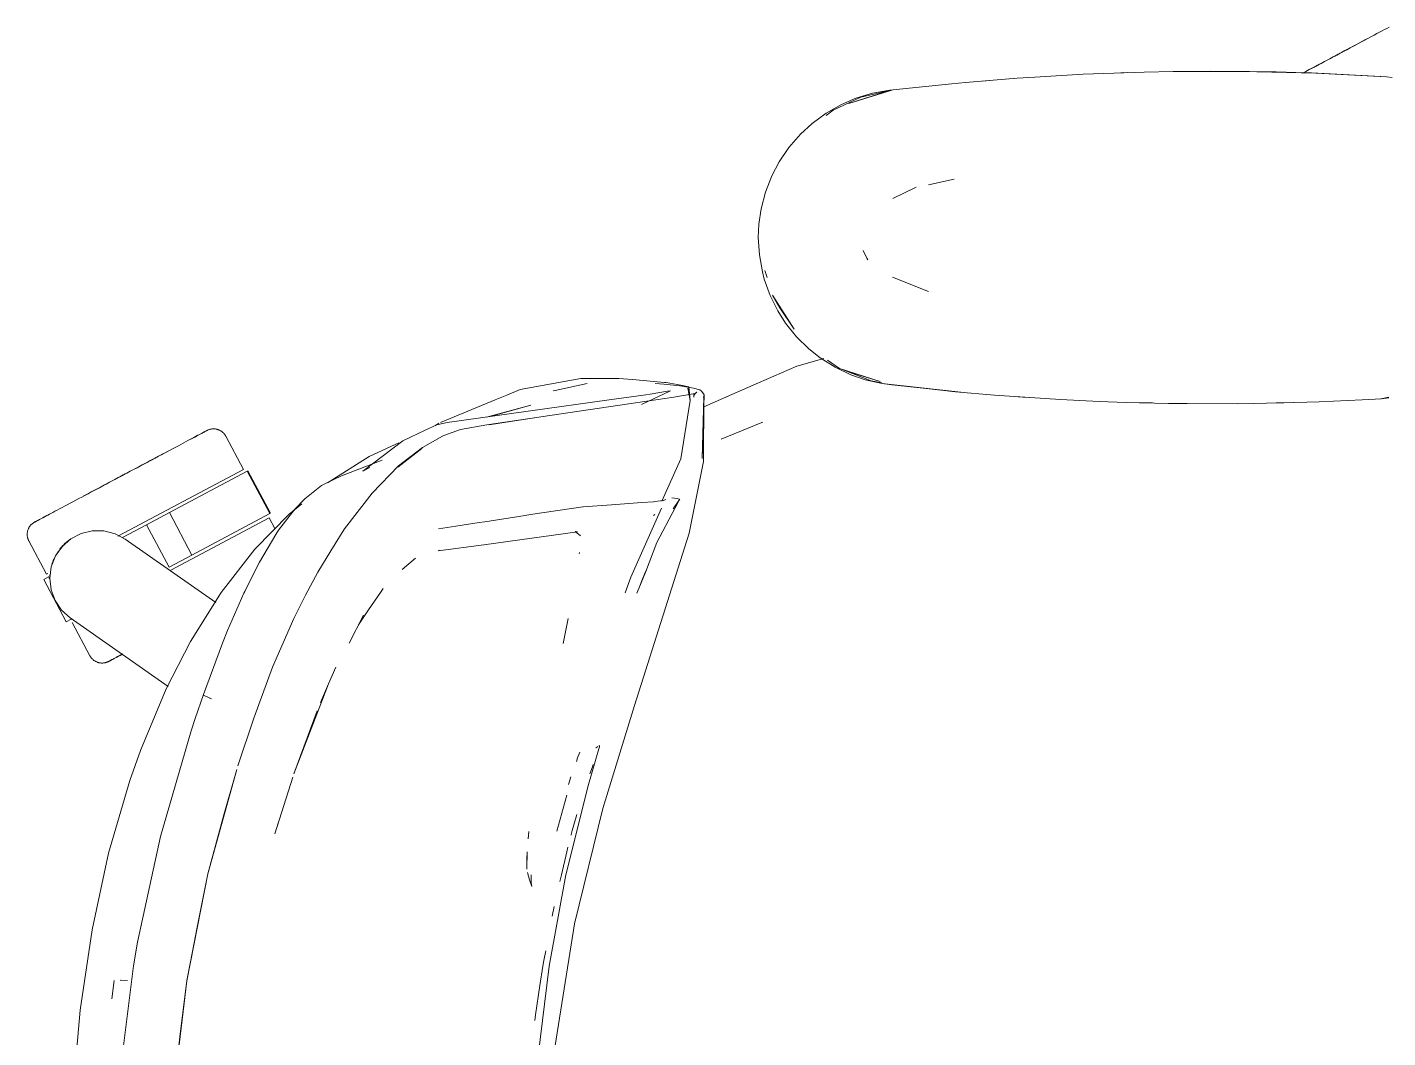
# Model space of a CAD drawing. Header units: millimetres. Extents: x 155927 to 326028, y -36033 to 97293.
# Drawn here: x 188469.6 to 188866.2, y 12894.1 to 13188.7 of the extents above; entities that cross this region are included whole.
import ezdxf

# ---------------------------------------------------------------- set-up
doc = ezdxf.new("R2010")
doc.units = ezdxf.units.MM
doc.header["$MEASUREMENT"] = 0
doc.layers.add('G-IMPT', color=8, linetype='CONTINUOUS', lineweight=9)
doc.layers.add('I-FURN', color=8, linetype='CONTINUOUS', lineweight=9)

msp = doc.modelspace()

# ---------------------------------------------------------------- linework, layer by layer
at = {"layer": 'G-IMPT'}
for p, q in [((188763.28, 13174.19), (188777.41, 13175)), ((188783.44, 13175.25), (188777.41, 13175)), ((188783.44, 13175.25), (188795.2, 13175.64)), ((188788.33, 13175.39), (188790.26, 13175.5)), ((188803.62, 13175.81), (188795.2, 13175.64)), ((188803.62, 13175.81), (188814.41, 13175.9)), ((188803.62, 13175.81), (188823.8, 13175.85)), ((188803.62, 13175.81), (188833.63, 13175.69)), ((188833.63, 13175.69), (188814.41, 13175.9)), ((188823.8, 13175.85), (188833.63, 13175.69)), ((188823.8, 13175.85), (188845.2, 13175.35)), ((188823.8, 13175.85), (188843.99, 13175.39)), ((188823.8, 13175.81), (188825.84, 13175.83)), ((188825.84, 13175.83), (188828.05, 13175.75)), ((188833.63, 13175.69), (188845.2, 13175.35)), ((188845.2, 13175.35), (188843.99, 13175.39)), ((188843.99, 13175.39), (188865.77, 13174.3)), ((188843.99, 13175.39), (188864.17, 13174.41)), ((188845.2, 13175.35), (188865.77, 13174.3)), ((188865.77, 13174.3), (188864.17, 13174.41)), ((188739, 13172.27), (188721.07, 13170.36)), ((188743.13, 13172.62), (188739, 13172.27)), ((188758.19, 13173.86), (188743.13, 13172.62)), ((188750, 13173.21), (188748.33, 13173.04)), ((188758.19, 13173.86), (188763.28, 13174.19)), ((188865.77, 13174.3), (188867.42, 13174.05)), ((188712.62, 13168.32), (188704.55, 13164.58)), ((188706.93, 13166.19), (188711.17, 13168)), ((188721.59, 13170.36), (188709.13, 13166.53)), ((188709.13, 13166.53), (188718.27, 13169.45)), ((188711.17, 13168), (188716.03, 13169.47)), ((188712.62, 13168.32), (188721.02, 13170.24)), ((188721.07, 13170.36), (188716.03, 13169.47)), ((188721.59, 13170.36), (188718.27, 13169.45)), ((188698.4, 13160.68), (188702.49, 13163.68)), ((188702.45, 13162.99), (188704.55, 13164.58)), ((188706.93, 13166.19), (188702.49, 13163.68)), ((188698.4, 13160.68), (188694.97, 13157.52)), ((188691.65, 13153.68), (188694.97, 13157.52)), ((188688.81, 13149.52), (188691.65, 13153.68)), ((188688.81, 13149.52), (188686.62, 13145.35)), ((188686.62, 13145.35), (188684.79, 13140.64)), ((188739.79, 13144.4), (188732.36, 13142.82)), ((188683.53, 13135.77), (188684.79, 13140.64)), ((188721.96, 13138.79), (188728.74, 13142.06)), ((188683.53, 13135.77), (188682.88, 13131.26)), ((188682.71, 13127.41), (188682.88, 13131.26)), ((188682.71, 13127.41), (188683.01, 13122.37)), ((188713.32, 13123.59), (188714.34, 13121.36)), ((188683.01, 13122.37), (188683.89, 13117.42)), ((188714.34, 13121.36), (188714.64, 13120.91)), ((188683.89, 13117.42), (188684.45, 13115.3)), ((188686.16, 13110.52), (188684.45, 13115.3)), ((188685.25, 13115.73), (188684.63, 13117.76)), ((188732.29, 13111.69), (188721.86, 13115.84)), ((188686.16, 13110.52), (188688.4, 13106.01)), ((188686.81, 13110.62), (188688.97, 13106.94)), ((188686.81, 13110.62), (188693.13, 13100.67)), ((188688.4, 13106.01), (188690.67, 13102.47)), ((188688.97, 13106.94), (188693.13, 13100.67)), ((188693.86, 13098.49), (188690.67, 13102.47)), ((188693.86, 13098.49), (188697.46, 13094.94)), ((188693.94, 13089.88), (188701.76, 13092.13)), ((188697.46, 13094.94), (188700.77, 13092.32)), ((188705.1, 13089.59), (188700.77, 13092.32)), ((188706.42, 13089.2), (188702.84, 13091.62)), ((188693.94, 13089.88), (188682.81, 13085.02)), ((188705.1, 13089.59), (188709.68, 13087.4)), ((188706.42, 13089.2), (188709.13, 13088.29)), ((188706.42, 13089.2), (188718.27, 13085.38)), ((188715.64, 13085.59), (188707.46, 13088.79)), ((188709.13, 13088.29), (188718.27, 13085.38)), ((188709.68, 13087.4), (188713.81, 13085.95)), ((188630.95, 13086.29), (188613.25, 13083.05)), ((188632.81, 13084.88), (188623.5, 13082.83)), ((188630.95, 13086.29), (188637.91, 13086.31)), ((188642.08, 13086.32), (188637.91, 13086.31)), ((188646.04, 13085.97), (188642.08, 13086.32)), ((188646.04, 13085.97), (188655.37, 13085.17)), ((188655.2, 13084.65), (188652.61, 13084.86)), ((188655.2, 13084.65), (188659.88, 13084.13)), ((188655.37, 13085.17), (188655.83, 13085.13)), ((188660.08, 13084.32), (188655.83, 13085.13)), ((188660.5, 13084.06), (188659.88, 13084.13)), ((188660.08, 13084.32), (188662.41, 13083.87)), ((188660.5, 13084.06), (188663.78, 13083.52)), ((188662.17, 13083.46), (188662.8, 13079.92)), ((188662.17, 13083.46), (188662.86, 13079.88)), ((188662.8, 13079.92), (188662.41, 13083.87)), ((188663.78, 13083.52), (188665.64, 13082.97)), ((188682.81, 13085.02), (188674.98, 13081.6)), ((188718.77, 13084.8), (188713.81, 13085.95)), ((188718.69, 13085.01), (188715.64, 13085.59)), ((188718.77, 13084.8), (188741.73, 13082.34)), ((188718.77, 13084.8), (188721.59, 13084.46)), ((188718.77, 13084.8), (188740.21, 13082.44)), ((188741.73, 13082.34), (188721.59, 13084.46)), ((188590.04, 13073.46), (188606.03, 13080.07)), ((188639.23, 13080.1), (188592.01, 13073.43)), ((188606.03, 13080.07), (188609.39, 13081.46)), ((188613.25, 13083.05), (188609.39, 13081.46)), ((188619.32, 13075.16), (188650.19, 13079.71)), ((188623.5, 13082.83), (188622.93, 13082.68)), ((188639.23, 13080.1), (188649.89, 13081.54)), ((188648.64, 13078.73), (188657.07, 13082.73)), ((188651.19, 13081.76), (188649.89, 13081.54)), ((188650.19, 13079.71), (188658.04, 13080.83)), ((188656.21, 13082.59), (188651.19, 13081.76)), ((188657.07, 13082.73), (188656.21, 13082.59)), ((188664.31, 13081.93), (188658.04, 13080.83)), ((188660.14, 13062.84), (188662.86, 13079.88)), ((188663.69, 13081.77), (188664.79, 13082.32)), ((188663.69, 13081.77), (188664.31, 13081.93)), ((188663.96, 13081.39), (188663.89, 13080.89)), ((188663.96, 13081.39), (188664.29, 13081.93)), ((188664.29, 13081.93), (188664.79, 13082.32)), ((188666.18, 13082.65), (188665.64, 13082.97)), ((188666.18, 13082.65), (188666.55, 13082.16)), ((188666.33, 13063.02), (188666.92, 13081.47)), ((188666.33, 13063.02), (188666.82, 13081)), ((188666.94, 13081.58), (188666.55, 13082.16)), ((188666.94, 13081.58), (188666.75, 13080.72)), ((188666.75, 13080.72), (188666.78, 13080.83)), ((188666.77, 13062.13), (188666.82, 13081)), ((188666.82, 13081), (188666.78, 13080.83)), ((188674.98, 13081.6), (188666.81, 13078.03)), ((188666.92, 13081.47), (188666.82, 13081)), ((188740.21, 13082.44), (188751.6, 13081.46)), ((188761.89, 13080.73), (188751.6, 13081.46)), ((188759.85, 13080.87), (188758.43, 13081)), ((188759.85, 13080.87), (188761.75, 13080.78)), ((188761.89, 13080.73), (188770.76, 13080.17)), ((188782.07, 13079.63), (188770.76, 13080.17)), ((188782.07, 13079.63), (188789.95, 13079.33)), ((188802.26, 13079.04), (188789.95, 13079.33)), ((188793.82, 13079.25), (188795.48, 13079.18)), ((188826.95, 13079.01), (188842.62, 13079.39)), ((188838.58, 13079.31), (188835.89, 13079.19)), ((188842.62, 13079.39), (188846.17, 13079.51)), ((188858.73, 13080.13), (188846.17, 13079.51)), ((188858.73, 13080.13), (188864.39, 13080.41)), ((188866.47, 13080.84), (188864.17, 13080.41)), ((188864.39, 13080.41), (188866.47, 13080.67)), ((188616.43, 13078.56), (188603.48, 13075.05)), ((188616.43, 13078.56), (188604.54, 13075.2)), ((188795.48, 13079.18), (188797.56, 13079.18)), ((188802.26, 13079.04), (188807.73, 13078.97)), ((188822.44, 13078.96), (188807.73, 13078.97)), ((188826.95, 13079.01), (188822.44, 13078.96)), ((188833.68, 13079.19), (188835.89, 13079.19)), ((188585.65, 13071.22), (188589.02, 13072.78)), ((188588.41, 13072.5), (188589.58, 13073.27)), ((188592.01, 13073.43), (188589.02, 13072.78)), ((188591.09, 13069.71), (188595.88, 13071.47)), ((188595.88, 13071.47), (188603.55, 13072.77)), ((188618.71, 13075.06), (188603.55, 13072.77)), ((188619.32, 13075.16), (188604.13, 13072.83)), ((188618.71, 13075.06), (188604.13, 13072.83)), ((188671.92, 13068.57), (188683.77, 13073.49)), ((188684.04, 13073.6), (188683.77, 13073.49)), ((188567.43, 13059.24), (188579.08, 13068.15)), ((188569.32, 13063.53), (188577.94, 13067.51)), ((188579.08, 13068.15), (188585.65, 13071.22)), ((188584.83, 13066.21), (188590.67, 13069.5)), ((188591.09, 13069.71), (188590.67, 13069.5)), ((188557.87, 13056.4), (188569.32, 13063.53)), ((188584.6, 13065.89), (188577.66, 13060.49)), ((188577.86, 13060.79), (188584.83, 13066.21)), ((188584.6, 13065.89), (188581.23, 13063.3)), ((188573.08, 13062.47), (188561.18, 13057.96)), ((188567.43, 13059.24), (188569.44, 13060.38)), ((188577.86, 13060.79), (188570.13, 13052.89)), ((188577.66, 13060.49), (188581.23, 13063.3)), ((188660.14, 13062.84), (188654.56, 13050.54)), ((188662.58, 13041.18), (188666.77, 13062.13)), ((188556.51, 13055.71), (188555.37, 13055.1)), ((188556.51, 13055.71), (188558.95, 13056.89)), ((188557.87, 13056.4), (188557.1, 13055.9)), ((188558.95, 13056.89), (188561.18, 13057.96)), ((188555.37, 13055.1), (188550.51, 13051.23)), ((188570.13, 13052.89), (188562.11, 13042.46)), ((188547.62, 13048.21), (188542.9, 13042.08)), ((188549.62, 13049.79), (188545.95, 13046.79)), ((188547.62, 13048.21), (188550.51, 13051.23)), ((188631.56, 13048.85), (188616.34, 13046.64)), ((188631.56, 13048.85), (188631.64, 13048.86)), ((188631.64, 13048.86), (188639.88, 13049.48)), ((188648.73, 13050.11), (188639.88, 13049.48)), ((188645.6, 13028.36), (188654.52, 13048.51)), ((188648.73, 13050.11), (188652.13, 13050.37)), ((188652.51, 13050.41), (188652.13, 13050.37)), ((188652.51, 13050.41), (188654.97, 13050.69)), ((188653.15, 13038.46), (188658.43, 13048.57)), ((188654.97, 13050.69), (188655.03, 13050.72)), ((188655.8, 13050.99), (188655.03, 13050.72)), ((188657.54, 13051.47), (188659.07, 13051.3)), ((188659.78, 13051.03), (188657.94, 13048.32)), ((188659.78, 13051.03), (188658.43, 13048.57)), ((188659.07, 13051.3), (188659.75, 13051.16)), ((188659.75, 13051.16), (188659.78, 13051.03)), ((188659.78, 13051.03), (188659.81, 13050.86)), ((188545.95, 13046.79), (188535.99, 13036.5)), ((188594.52, 13043.21), (188601.36, 13044.27)), ((188601.36, 13044.27), (188603.02, 13044.53)), ((188614.79, 13046.4), (188603.02, 13044.53)), ((188616.34, 13046.64), (188614.79, 13046.4)), ((188652.15, 13046.35), (188652.58, 13046.62)), ((188537.3, 13032.79), (188542.04, 13040.79)), ((188542.9, 13042.08), (188542.04, 13040.79)), ((188558.06, 13036.1), (188561.94, 13042.2)), ((188562.11, 13042.46), (188561.94, 13042.2)), ((188594.52, 13043.21), (188589.45, 13042.46)), ((188602.71, 13037.85), (188630.04, 13041.59)), ((188630.9, 13040.47), (188629.34, 13041.72)), ((188629.55, 13041.68), (188629.78, 13041.64)), ((188630.04, 13041.59), (188629.78, 13041.64)), ((188646.59, 12990.94), (188662.58, 13041.18)), ((188526.18, 13023.89), (188535.99, 13036.5)), ((188558.06, 13036.1), (188554.29, 13029.87)), ((188602.71, 13037.85), (188589.36, 13036.07)), ((188589.36, 13036.07), (188589.83, 13036.22)), ((188653.15, 13038.46), (188649.9, 13029.99)), ((188532.78, 13023.74), (188537.3, 13032.79)), ((188532.78, 13023.74), (188537, 13032.19)), ((188533, 13024.18), (188537.3, 13032.79)), ((188537.3, 13032.79), (188537, 13032.19)), ((188578.86, 13030.57), (188582.76, 13033.91)), ((188630.55, 13035.52), (188630.5, 13035.18)), ((188550.72, 13023.08), (188554.29, 13029.87)), ((188643.86, 13023.77), (188645.6, 13028.36)), ((188647.88, 13025.09), (188649.9, 13030.2)), ((188649.9, 13029.99), (188647.88, 13025.09)), ((188649.9, 13030.2), (188648.5, 13026.66)), ((188526.18, 13023.89), (188517.21, 13009.6)), ((188532.78, 13023.74), (188528.01, 13012.78)), ((188533, 13024.18), (188532.78, 13023.74)), ((188569.09, 13018.81), (188572.58, 13023.94)), ((188572.58, 13023.94), (188573.33, 13025.04)), ((188647.88, 13025.09), (188647.32, 13023.68)), ((188550.72, 13023.08), (188547.33, 13016.36)), ((188541.15, 13002.13), (188547.33, 13016.36)), ((188563.45, 13009.14), (188567.64, 13017.25)), ((188566.14, 13014.47), (188568.7, 13018.23)), ((188566.14, 13014.47), (188567.64, 13017.25)), ((188568.7, 13018.23), (188569.09, 13018.81)), ((188625.87, 13009.05), (188627.28, 13016.3)), ((188528.01, 13012.78), (188526.53, 13009.1)), ((188517.21, 13009.6), (188510.12, 12995.82)), ((188526.53, 13009.1), (188520.95, 12994.14)), ((188541.15, 13002.13), (188535.7, 12987.25)), ((188559.58, 13002.1), (188557.39, 12997.25)), ((188557.39, 12997.25), (188554.66, 12990.17)), ((188557.39, 12997.25), (188555.08, 12991.81)), ((188502.6, 12977.85), (188510.12, 12995.82)), ((188520.99, 12994.14), (188518.58, 12987.21)), ((188520.95, 12994.14), (188520.99, 12994.01)), ((188520.99, 12994.01), (188520.99, 12994.14)), ((188520.99, 12994.01), (188521.39, 12993.74)), ((188520.99, 12994.01), (188521, 12993.96)), ((188521.39, 12993.74), (188521, 12993.96)), ((188522.22, 12993.36), (188521.39, 12993.74)), ((188521.58, 12993.63), (188521.39, 12993.74)), ((188522.22, 12993.36), (188521.58, 12993.63)), ((188522.22, 12993.36), (188523.28, 12992.93)), ((188522.22, 12993.36), (188522.68, 12993.16)), ((188523.28, 12992.93), (188522.68, 12993.16)), ((188547.29, 12971), (188554.1, 12989.4)), ((188547.29, 12971), (188554, 12988.44)), ((188554, 12988.44), (188554.66, 12990.17)), ((188646.59, 12990.94), (188637.4, 12960.96)), ((188517.39, 12983.6), (188518.58, 12987.21)), ((188531.04, 12973.37), (188535.7, 12987.25)), ((188508.45, 12952.77), (188517.39, 12983.6)), ((188499.52, 12969.12), (188502.6, 12977.85)), ((188630.05, 12975.67), (188630.66, 12977.32)), ((188633.18, 12967.92), (188636.25, 12978.34)), ((188635.35, 12978.6), (188635.97, 12978.98)), ((188635.35, 12978.6), (188635.57, 12978.74)), ((188636.32, 12978.61), (188636.25, 12978.34)), ((188636.39, 12978.91), (188636.32, 12978.61)), ((188636.36, 12979.37), (188636.45, 12979.14)), ((188636.45, 12979.14), (188636.39, 12978.91)), ((188522.3, 12941.84), (188530.69, 12972.33)), ((188522.3, 12941.84), (188530.73, 12972.25)), ((188526.96, 12959.08), (188530.73, 12972.25)), ((188630.05, 12975.67), (188629.68, 12974.66)), ((188634.34, 12973.11), (188633.59, 12971.01)), ((188634.34, 12973.11), (188634.58, 12973.77)), ((188499.52, 12969.12), (188493.35, 12947.87)), ((188541.75, 12953.52), (188547.01, 12970.01)), ((188627.34, 12967.9), (188628.06, 12970.12)), ((188626.89, 12964.81), (188623.96, 12954.35)), ((188626.63, 12941.6), (188633.18, 12967.92)), ((188629.09, 12927.28), (188637.4, 12960.96)), ((188526.96, 12959.08), (188522.3, 12941.84)), ((188541.75, 12953.52), (188542.83, 12956.96)), ((188628.48, 12954.49), (188629.59, 12958.49)), ((188629.59, 12958.49), (188629.8, 12959.18)), ((188508.45, 12952.77), (188501.78, 12921.98)), ((188615.6, 12952.1), (188615.82, 12954.19)), ((188628.16, 12953.35), (188628.12, 12953.17)), ((188628.48, 12954.49), (188628.16, 12953.35)), ((188626.86, 12948.33), (188627.2, 12949.63)), ((188493.35, 12947.87), (188488.54, 12925.51)), ((188615.2, 12943.25), (188615.29, 12948.3)), ((188615.2, 12943.25), (188615.21, 12946.03)), ((188615.29, 12948.3), (188615.21, 12946.03)), ((188626.86, 12948.33), (188625.31, 12941.58)), ((188522.3, 12941.84), (188516.13, 12910.71)), ((188522.3, 12941.84), (188516.13, 12910.79)), ((188522.3, 12941.84), (188519.23, 12926.81)), ((188616.06, 12940.14), (188615.45, 12942.29)), ((188616.48, 12941.4), (188616.49, 12941.54)), ((188616.53, 12939.24), (188616.49, 12941.54)), ((188626.63, 12941.6), (188621.7, 12914.93)), ((188624.85, 12939.61), (188625.31, 12941.58)), ((188616.74, 12938.19), (188616.06, 12940.14)), ((188616.53, 12939.24), (188616.74, 12938.19)), ((188622.65, 12929.56), (188623.19, 12932.37)), ((188488.54, 12925.51), (188485.04, 12902.09)), ((188516.13, 12910.71), (188519.23, 12926.81)), ((188629.09, 12927.28), (188623.1, 12889.36)), ((188500.6, 12915.06), (188501.78, 12921.98)), ((188620.73, 12919.46), (188620.17, 12916.55)), ((188496.78, 12884.89), (188500.6, 12915.06)), ((188621.7, 12914.93), (188618.4, 12888.01)), ((188619.07, 12909.3), (188619.93, 12914.92)), ((188619.93, 12914.92), (188620.17, 12916.55)), ((188494.95, 12910.79), (188494.3, 12905.38)), ((188498.8, 12910.75), (188496.71, 12910.82)), ((188496.71, 12910.82), (188496.82, 12910.82)), ((188512.31, 12879.19), (188516.13, 12910.79)), ((188512.35, 12879.15), (188516.13, 12910.71)), ((188516.13, 12910.71), (188514.19, 12895.23)), ((188619.07, 12909.3), (188617.78, 12900.78)), ((188485.04, 12902.09), (188482.78, 12876.52)), ((188617.78, 12900.78), (188617.6, 12899.12)), ((188512.35, 12879.15), (188514.19, 12895.23))]:
    msp.add_line(p, q, dxfattribs=at)
at = {"layer": 'I-FURN'}
for p, q in [((188862.24, 13186.44), (188861.43, 13186.01)), ((188863.03, 13186.86), (188862.24, 13186.44)), ((188863.79, 13187.27), (188863.03, 13186.86)), ((188864.53, 13187.66), (188863.79, 13187.27)), ((188865.23, 13188.03), (188864.53, 13187.66)), ((188865.91, 13188.39), (188865.23, 13188.03)), ((188866.56, 13188.74), (188865.91, 13188.39)), ((188853.7, 13181.9), (188854.66, 13182.41)), ((188855.18, 13182.69), (188854.22, 13182.18)), ((188854.66, 13182.41), (188855.61, 13182.92)), ((188856.12, 13183.19), (188855.18, 13182.69)), ((188855.61, 13182.92), (188856.55, 13183.42)), ((188857.05, 13183.68), (188856.12, 13183.19)), ((188856.55, 13183.42), (188857.47, 13183.91)), ((188857.97, 13184.17), (188857.05, 13183.68)), ((188857.47, 13183.91), (188858.38, 13184.39)), ((188858.86, 13184.64), (188857.97, 13184.17)), ((188858.38, 13184.39), (188859.27, 13184.86)), ((188859.74, 13185.11), (188858.86, 13184.64)), ((188859.27, 13184.86), (188860.14, 13185.32)), ((188860.6, 13185.57), (188859.74, 13185.11)), ((188860.14, 13185.32), (188860.98, 13185.77)), ((188861.43, 13186.01), (188860.6, 13185.57)), ((188847.29, 13178.49), (188846.28, 13177.95)), ((188846.74, 13178.2), (188847.75, 13178.74)), ((188848.29, 13179.02), (188847.29, 13178.49)), ((188847.75, 13178.74), (188848.75, 13179.27)), ((188849.29, 13179.56), (188848.29, 13179.02)), ((188848.75, 13179.27), (188849.75, 13179.8)), ((188850.29, 13180.09), (188849.29, 13179.56)), ((188849.75, 13179.8), (188850.75, 13180.33)), ((188851.29, 13180.62), (188850.29, 13180.09)), ((188850.75, 13180.33), (188851.74, 13180.86)), ((188852.27, 13181.14), (188851.29, 13180.62)), ((188851.74, 13180.86), (188852.73, 13181.38)), ((188853.25, 13181.66), (188852.27, 13181.14)), ((188852.73, 13181.38), (188853.7, 13181.9)), ((188854.22, 13182.18), (188853.25, 13181.66)), ((188842.29, 13175.83), (188841.3, 13175.31)), ((188841.75, 13175.55), (188842.74, 13176.07)), ((188843.28, 13176.36), (188842.29, 13175.83)), ((188842.74, 13176.07), (188843.74, 13176.6)), ((188844.27, 13176.89), (188843.28, 13176.36)), ((188843.74, 13176.6), (188844.73, 13177.13)), ((188845.28, 13177.42), (188844.27, 13176.89)), ((188844.73, 13177.13), (188845.74, 13177.67)), ((188846.28, 13177.95), (188845.28, 13177.42)), ((188845.74, 13177.67), (188846.74, 13178.2)), ((188522.31, 13071.29), (188522.46, 13071.35)), ((188522.46, 13071.35), (188522.61, 13071.41)), ((188522.61, 13071.41), (188522.77, 13071.46)), ((188522.77, 13071.46), (188522.92, 13071.5)), ((188522.92, 13071.5), (188523.08, 13071.54)), ((188523.08, 13071.54), (188523.24, 13071.57)), ((188523.24, 13071.57), (188523.4, 13071.59)), ((188523.4, 13071.59), (188523.56, 13071.61)), ((188523.56, 13071.61), (188523.72, 13071.62)), ((188523.72, 13071.62), (188523.88, 13071.62)), ((188523.88, 13071.62), (188524.04, 13071.62)), ((188524.04, 13071.62), (188524.2, 13071.61)), ((188524.2, 13071.61), (188524.36, 13071.6)), ((188524.36, 13071.6), (188524.52, 13071.58)), ((188524.52, 13071.58), (188524.68, 13071.55)), ((188524.68, 13071.55), (188524.84, 13071.52)), ((188524.84, 13071.52), (188524.99, 13071.48)), ((188524.99, 13071.48), (188525.15, 13071.43)), ((188525.15, 13071.43), (188525.3, 13071.38)), ((188525.3, 13071.38), (188525.45, 13071.32)), ((188525.45, 13071.32), (188525.6, 13071.25)), ((188515.1, 13067.47), (188514.4, 13067.1)), ((188515.78, 13067.83), (188515.1, 13067.47)), ((188516.43, 13068.18), (188515.78, 13067.83)), ((188517.05, 13068.51), (188516.43, 13068.18)), ((188517.63, 13068.82), (188517.05, 13068.51)), ((188517.32, 13068.65), (188517.89, 13068.95)), ((188518.18, 13069.11), (188517.63, 13068.82)), ((188517.89, 13068.95), (188518.42, 13069.24)), ((188518.7, 13069.38), (188518.18, 13069.11)), ((188518.42, 13069.24), (188518.92, 13069.5)), ((188519.18, 13069.64), (188518.7, 13069.38)), ((188518.92, 13069.5), (188519.39, 13069.75)), ((188519.63, 13069.88), (188519.18, 13069.64)), ((188519.39, 13069.75), (188519.82, 13069.98)), ((188520.04, 13070.1), (188519.63, 13069.88)), ((188519.82, 13069.98), (188520.21, 13070.19)), ((188520.41, 13070.29), (188520.04, 13070.1)), ((188520.21, 13070.19), (188520.57, 13070.38)), ((188520.75, 13070.47), (188520.41, 13070.29)), ((188520.57, 13070.38), (188520.89, 13070.55)), ((188521.04, 13070.63), (188520.75, 13070.47)), ((188520.89, 13070.55), (188521.17, 13070.7)), ((188521.3, 13070.77), (188521.04, 13070.63)), ((188521.17, 13070.7), (188521.41, 13070.82)), ((188521.52, 13070.88), (188521.3, 13070.77)), ((188521.41, 13070.82), (188521.61, 13070.93)), ((188521.7, 13070.98), (188521.52, 13070.88)), ((188521.61, 13070.93), (188521.77, 13071.02)), ((188521.84, 13071.06), (188521.7, 13070.98)), ((188521.77, 13071.02), (188521.89, 13071.08)), ((188521.94, 13071.11), (188521.84, 13071.06)), ((188521.89, 13071.08), (188521.97, 13071.13)), ((188522, 13071.14), (188521.94, 13071.11)), ((188521.97, 13071.13), (188522.02, 13071.15)), ((188522.02, 13071.15), (188522, 13071.14)), ((188522.02, 13071.15), (188522.17, 13071.22)), ((188522.02, 13071.15), (188522.02, 13071.15)), ((188522.17, 13071.22), (188522.31, 13071.29)), ((188525.6, 13071.25), (188525.74, 13071.18)), ((188525.74, 13071.18), (188525.89, 13071.11)), ((188525.89, 13071.11), (188526.02, 13071.03)), ((188526.02, 13071.03), (188526.16, 13070.94)), ((188526.16, 13070.94), (188526.29, 13070.85)), ((188526.29, 13070.85), (188526.42, 13070.75)), ((188526.42, 13070.75), (188526.54, 13070.65)), ((188526.54, 13070.65), (188526.66, 13070.54)), ((188526.66, 13070.54), (188526.78, 13070.43)), ((188526.78, 13070.43), (188526.89, 13070.31)), ((188526.89, 13070.31), (188527, 13070.19)), ((188527, 13070.19), (188527.1, 13070.06)), ((188527.1, 13070.06), (188527.19, 13069.93)), ((188527.19, 13069.93), (188527.29, 13069.8)), ((188527.29, 13069.8), (188527.37, 13069.66)), ((188527.37, 13069.66), (188527.45, 13069.52)), ((188527.45, 13069.52), (188527.47, 13069.48)), ((188532.62, 13059.8), (188527.47, 13069.48)), ((188507.84, 13063.61), (188506.92, 13063.12)), ((188507.34, 13063.35), (188508.25, 13063.83)), ((188508.73, 13064.09), (188507.84, 13063.61)), ((188508.25, 13063.83), (188509.14, 13064.3)), ((188509.61, 13064.55), (188508.73, 13064.09)), ((188509.14, 13064.3), (188510.01, 13064.76)), ((188510.47, 13065.01), (188509.61, 13064.55)), ((188510.01, 13064.76), (188510.85, 13065.21)), ((188511.3, 13065.45), (188510.47, 13065.01)), ((188512.11, 13065.88), (188511.3, 13065.45)), ((188512.9, 13066.3), (188512.11, 13065.88)), ((188513.66, 13066.71), (188512.9, 13066.3)), ((188514.4, 13067.1), (188513.66, 13066.71)), ((188532.62, 13059.8), (188496.02, 13040.34)), ((188500.16, 13059.53), (188499.16, 13059)), ((188499.62, 13059.24), (188500.62, 13059.77)), ((188501.16, 13060.06), (188500.16, 13059.53)), ((188500.62, 13059.77), (188501.61, 13060.3)), ((188502.14, 13060.58), (188501.16, 13060.06)), ((188501.61, 13060.3), (188502.6, 13060.82)), ((188503.12, 13061.1), (188502.14, 13060.58)), ((188502.6, 13060.82), (188503.57, 13061.34)), ((188504.09, 13061.62), (188503.12, 13061.1)), ((188503.57, 13061.34), (188504.53, 13061.85)), ((188505.05, 13062.13), (188504.09, 13061.62)), ((188504.53, 13061.85), (188505.48, 13062.36)), ((188505.99, 13062.63), (188505.05, 13062.13)), ((188505.48, 13062.36), (188506.42, 13062.86)), ((188506.92, 13063.12), (188505.99, 13062.63)), ((188506.42, 13062.86), (188507.34, 13063.35)), ((188491.62, 13054.99), (188492.61, 13055.51)), ((188493.15, 13055.8), (188492.16, 13055.27)), ((188492.61, 13055.51), (188493.61, 13056.04)), ((188494.14, 13056.33), (188493.15, 13055.8)), ((188493.61, 13056.04), (188494.6, 13056.57)), ((188495.15, 13056.86), (188494.14, 13056.33)), ((188494.6, 13056.57), (188495.61, 13057.11)), ((188496.15, 13057.4), (188495.15, 13056.86)), ((188495.61, 13057.11), (188496.61, 13057.64)), ((188497.16, 13057.93), (188496.15, 13057.4)), ((188496.61, 13057.64), (188497.62, 13058.18)), ((188498.16, 13058.46), (188497.16, 13057.93)), ((188497.62, 13058.18), (188498.62, 13058.71)), ((188499.16, 13059), (188498.16, 13058.46)), ((188498.62, 13058.71), (188499.62, 13059.24)), ((188511.04, 13047.19), (188533.75, 13059.26)), ((188533.75, 13059.26), (188540.32, 13046.9)), ((188540.49, 13046.99), (188533.92, 13059.35)), ((188485.52, 13051.74), (188484.63, 13051.27)), ((188486.42, 13052.22), (188485.52, 13051.74)), ((188485.93, 13051.96), (188486.85, 13052.45)), ((188487.35, 13052.71), (188486.42, 13052.22)), ((188486.85, 13052.45), (188487.78, 13052.94)), ((188488.28, 13053.21), (188487.35, 13052.71)), ((188487.78, 13052.94), (188488.72, 13053.44)), ((188489.23, 13053.72), (188488.28, 13053.21)), ((188488.72, 13053.44), (188489.68, 13053.95)), ((188490.2, 13054.23), (188489.23, 13053.72)), ((188489.68, 13053.95), (188490.65, 13054.47)), ((188491.17, 13054.75), (188490.2, 13054.23)), ((188490.65, 13054.47), (188491.62, 13054.99)), ((188492.16, 13055.27), (188491.17, 13054.75)), ((188477.68, 13047.58), (188477.05, 13047.24)), ((188478.35, 13047.93), (188477.68, 13047.58)), ((188479.04, 13048.3), (188478.35, 13047.93)), ((188479.76, 13048.68), (188479.04, 13048.3)), ((188480.51, 13049.08), (188479.76, 13048.68)), ((188481.29, 13049.49), (188480.51, 13049.08)), ((188482.09, 13049.92), (188481.29, 13049.49)), ((188482.92, 13050.36), (188482.09, 13049.92)), ((188483.76, 13050.81), (188482.92, 13050.36)), ((188484.63, 13051.27), (188483.76, 13050.81)), ((188470.59, 13043.49), (188470.69, 13043.61)), ((188470.69, 13043.61), (188470.81, 13043.73)), ((188470.81, 13043.73), (188470.92, 13043.84)), ((188470.92, 13043.84), (188471.04, 13043.95)), ((188471.04, 13043.95), (188471.17, 13044.05)), ((188471.17, 13044.05), (188471.3, 13044.14)), ((188471.3, 13044.14), (188471.43, 13044.23)), ((188471.43, 13044.23), (188471.57, 13044.32)), ((188471.57, 13044.32), (188471.71, 13044.4)), ((188471.71, 13044.4), (188471.75, 13044.42)), ((188471.79, 13044.45), (188471.75, 13044.42)), ((188471.75, 13044.42), (188471.77, 13044.43)), ((188471.75, 13044.42), (188471.75, 13044.42)), ((188471.77, 13044.43), (188471.83, 13044.46)), ((188471.88, 13044.49), (188471.79, 13044.45)), ((188471.83, 13044.46), (188471.93, 13044.52)), ((188472, 13044.55), (188471.88, 13044.49)), ((188471.93, 13044.52), (188472.07, 13044.59)), ((188472.16, 13044.64), (188472, 13044.55)), ((188472.07, 13044.59), (188472.25, 13044.69)), ((188472.36, 13044.75), (188472.16, 13044.64)), ((188472.25, 13044.69), (188472.47, 13044.8)), ((188472.6, 13044.87), (188472.36, 13044.75)), ((188472.47, 13044.8), (188472.73, 13044.94)), ((188472.88, 13045.02), (188472.6, 13044.87)), ((188472.73, 13044.94), (188473.02, 13045.1)), ((188473.2, 13045.19), (188472.88, 13045.02)), ((188473.02, 13045.1), (188473.36, 13045.28)), ((188473.55, 13045.38), (188473.2, 13045.19)), ((188473.36, 13045.28), (188473.73, 13045.47)), ((188473.95, 13045.59), (188473.55, 13045.38)), ((188473.73, 13045.47), (188474.14, 13045.69)), ((188474.38, 13045.82), (188473.95, 13045.59)), ((188474.14, 13045.69), (188474.59, 13045.93)), ((188474.84, 13046.07), (188474.38, 13045.82)), ((188474.59, 13045.93), (188475.07, 13046.19)), ((188475.34, 13046.33), (188474.84, 13046.07)), ((188475.07, 13046.19), (188475.59, 13046.46)), ((188475.88, 13046.62), (188475.34, 13046.33)), ((188475.59, 13046.46), (188476.14, 13046.75)), ((188476.45, 13046.92), (188475.88, 13046.62)), ((188476.14, 13046.75), (188476.72, 13047.06)), ((188477.05, 13047.24), (188476.45, 13046.92)), ((188497.34, 13039.91), (188504.4, 13043.66)), ((188504.4, 13043.66), (188511.04, 13047.19)), ((188504.4, 13043.66), (188510.97, 13031.3)), ((188511.04, 13047.19), (188517.61, 13034.83)), ((188540.13, 13045.67), (188511.44, 13030.41)), ((188540.32, 13046.9), (188517.61, 13034.83)), ((188541.81, 13042.52), (188540.13, 13045.67)), ((188469.61, 13040.99), (188469.62, 13041.15)), ((188469.61, 13040.83), (188469.61, 13040.99)), ((188469.61, 13040.67), (188469.61, 13040.83)), ((188469.62, 13040.5), (188469.61, 13040.67)), ((188469.62, 13041.15), (188469.63, 13041.31)), ((188469.64, 13040.34), (188469.62, 13040.5)), ((188469.63, 13041.31), (188469.65, 13041.47)), ((188469.67, 13040.18), (188469.64, 13040.34)), ((188469.65, 13041.47), (188469.68, 13041.63)), ((188469.7, 13040.03), (188469.67, 13040.18)), ((188469.68, 13041.63), (188469.72, 13041.79)), ((188469.73, 13039.87), (188469.7, 13040.03)), ((188469.72, 13041.79), (188469.76, 13041.94)), ((188469.78, 13039.71), (188469.73, 13039.87)), ((188469.76, 13041.94), (188469.8, 13042.1)), ((188469.82, 13039.56), (188469.78, 13039.71)), ((188469.8, 13042.1), (188469.85, 13042.25)), ((188469.85, 13042.25), (188469.91, 13042.4)), ((188469.91, 13042.4), (188469.98, 13042.55)), ((188469.98, 13042.55), (188470.05, 13042.69)), ((188470.05, 13042.69), (188470.12, 13042.83)), ((188470.12, 13042.83), (188470.21, 13042.97)), ((188470.21, 13042.97), (188470.29, 13043.11)), ((188470.29, 13043.11), (188470.39, 13043.24)), ((188470.39, 13043.24), (188470.48, 13043.37)), ((188470.48, 13043.37), (188470.59, 13043.49)), ((188482.3, 13039.55), (188485.3, 13041.1)), ((188485.3, 13041.1), (188488.58, 13041.88)), ((188488.58, 13041.88), (188491.96, 13041.86)), ((188491.96, 13041.86), (188495.23, 13041.03)), ((188495.23, 13041.03), (188498.2, 13039.44)), ((188469.88, 13039.41), (188469.82, 13039.56)), ((188469.94, 13039.26), (188469.88, 13039.41)), ((188470.01, 13039.11), (188469.94, 13039.26)), ((188470.08, 13038.97), (188470.01, 13039.11)), ((188470.08, 13038.97), (188475.23, 13029.28)), ((188477.83, 13034.57), (188479.76, 13037.33)), ((188480.6, 13038.19), (188478.31, 13035.41)), ((188479.76, 13037.33), (188482.3, 13039.55)), ((188482.02, 13039.35), (188480.6, 13038.19)), ((188498.2, 13039.44), (188524.63, 13020.94)), ((188476.61, 13031.42), (188477.83, 13034.57)), ((188517.61, 13034.83), (188510.97, 13031.3)), ((188474.42, 13027.72), (188475.81, 13028.46)), ((188474.42, 13027.72), (188480.99, 13015.36)), ((188475.61, 13029.48), (188475.23, 13029.28)), ((188475.81, 13028.46), (188475.73, 13028.42)), ((188476.21, 13027.71), (188475.81, 13028.46)), ((188476.18, 13028.07), (188476.61, 13031.42)), ((188476.57, 13024.72), (188476.18, 13028.07)), ((188477.74, 13021.56), (188476.57, 13024.72)), ((188479.64, 13018.77), (188477.74, 13021.56)), ((188482.15, 13016.52), (188479.64, 13018.77)), ((188482.39, 13016.1), (188480.99, 13015.36)), ((188510.74, 12996.5), (188482.15, 13016.52)), ((188482.3, 13016.05), (188482.39, 13016.1)), ((188482.74, 13015.16), (188487.89, 13005.47)), ((188487.91, 13005.43), (188487.89, 13005.47)), ((188487.99, 13005.29), (188487.91, 13005.43)), ((188488.08, 13005.16), (188487.99, 13005.29)), ((188488.17, 13005.02), (188488.08, 13005.16)), ((188488.27, 13004.89), (188488.17, 13005.02)), ((188488.37, 13004.77), (188488.27, 13004.89)), ((188488.47, 13004.65), (188488.37, 13004.77)), ((188488.58, 13004.53), (188488.47, 13004.65)), ((188488.7, 13004.42), (188488.58, 13004.53)), ((188488.82, 13004.31), (188488.7, 13004.42)), ((188488.94, 13004.21), (188488.82, 13004.31)), ((188489.07, 13004.11), (188488.94, 13004.21)), ((188489.2, 13004.02), (188489.07, 13004.11)), ((188489.34, 13003.93), (188489.2, 13004.02)), ((188489.48, 13003.85), (188489.34, 13003.93)), ((188493.42, 13003.85), (188493.52, 13003.9)), ((188493.59, 13003.94), (188493.47, 13003.87)), ((188493.52, 13003.9), (188493.66, 13003.97)), ((188493.76, 13004.02), (188493.59, 13003.94)), ((188493.66, 13003.97), (188493.84, 13004.07)), ((188493.96, 13004.13), (188493.76, 13004.02)), ((188493.84, 13004.07), (188494.06, 13004.19)), ((188494.2, 13004.26), (188493.96, 13004.13)), ((188494.06, 13004.19), (188494.32, 13004.32)), ((188494.48, 13004.41), (188494.2, 13004.26)), ((188494.32, 13004.32), (188494.62, 13004.48)), ((188494.79, 13004.58), (188494.48, 13004.41)), ((188494.62, 13004.48), (188494.95, 13004.66)), ((188495.15, 13004.77), (188494.79, 13004.58)), ((188494.95, 13004.66), (188495.33, 13004.86)), ((188495.54, 13004.97), (188495.15, 13004.77)), ((188495.33, 13004.86), (188495.74, 13005.08)), ((188495.97, 13005.2), (188495.54, 13004.97)), ((188495.74, 13005.08), (188496.18, 13005.31)), ((188496.44, 13005.45), (188495.97, 13005.2)), ((188496.18, 13005.31), (188496.67, 13005.57)), ((188496.94, 13005.72), (188496.44, 13005.45)), ((188496.67, 13005.57), (188497.18, 13005.85)), ((188497.48, 13006), (188496.94, 13005.72)), ((188489.62, 13003.77), (188489.48, 13003.85)), ((188489.77, 13003.7), (188489.62, 13003.77)), ((188489.91, 13003.64), (188489.77, 13003.7)), ((188490.06, 13003.58), (188489.91, 13003.64)), ((188490.22, 13003.53), (188490.06, 13003.58)), ((188490.37, 13003.48), (188490.22, 13003.53)), ((188490.53, 13003.44), (188490.37, 13003.48)), ((188490.68, 13003.41), (188490.53, 13003.44)), ((188490.84, 13003.38), (188490.68, 13003.41)), ((188491, 13003.36), (188490.84, 13003.38)), ((188491.16, 13003.34), (188491, 13003.36)), ((188491.32, 13003.33), (188491.16, 13003.34)), ((188491.49, 13003.33), (188491.32, 13003.33)), ((188491.65, 13003.34), (188491.49, 13003.33)), ((188491.81, 13003.35), (188491.65, 13003.34)), ((188491.97, 13003.37), (188491.81, 13003.35)), ((188492.13, 13003.39), (188491.97, 13003.37)), ((188492.29, 13003.42), (188492.13, 13003.39)), ((188492.44, 13003.46), (188492.29, 13003.42)), ((188492.6, 13003.5), (188492.44, 13003.46)), ((188492.75, 13003.55), (188492.6, 13003.5)), ((188492.9, 13003.6), (188492.75, 13003.55)), ((188493.05, 13003.66), (188492.9, 13003.6)), ((188493.2, 13003.73), (188493.05, 13003.66)), ((188493.34, 13003.8), (188493.2, 13003.73)), ((188493.35, 13003.81), (188493.34, 13003.8)), ((188493.34, 13003.8), (188493.36, 13003.81)), ((188493.39, 13003.83), (188493.35, 13003.81)), ((188493.36, 13003.81), (188493.42, 13003.85)), ((188493.47, 13003.87), (188493.39, 13003.83))]:
    msp.add_line(p, q, dxfattribs=at)
msp.add_open_spline([(188479.15, 13036.61), (188479.48, 13037.04), (188479.82, 13037.46), (188480.25, 13037.85)], degree=3, dxfattribs=at)
for points, knots in [([(188476.81, 13032.12), (188476.95, 13032.59), (188477.17, 13033.22), (188477.47, 13033.85), (188477.55, 13034.01)], [-0.6, -0.6, -0.6, -0.6, -0.5, -0.4680239, -0.4680239, -0.4680239, -0.4680239]), ([(188476.21, 13027.71), (188476.21, 13027.94), (188476.21, 13028.37), (188476.23, 13028.88), (188476.25, 13029.09)], [-1, -1, -1, -1, -0.9, -0.8398966, -0.8398966, -0.8398966, -0.8398966])]:
    msp.add_open_spline(points, degree=3, knots=knots, dxfattribs=at)

doc.saveas('drawing.dxf')
